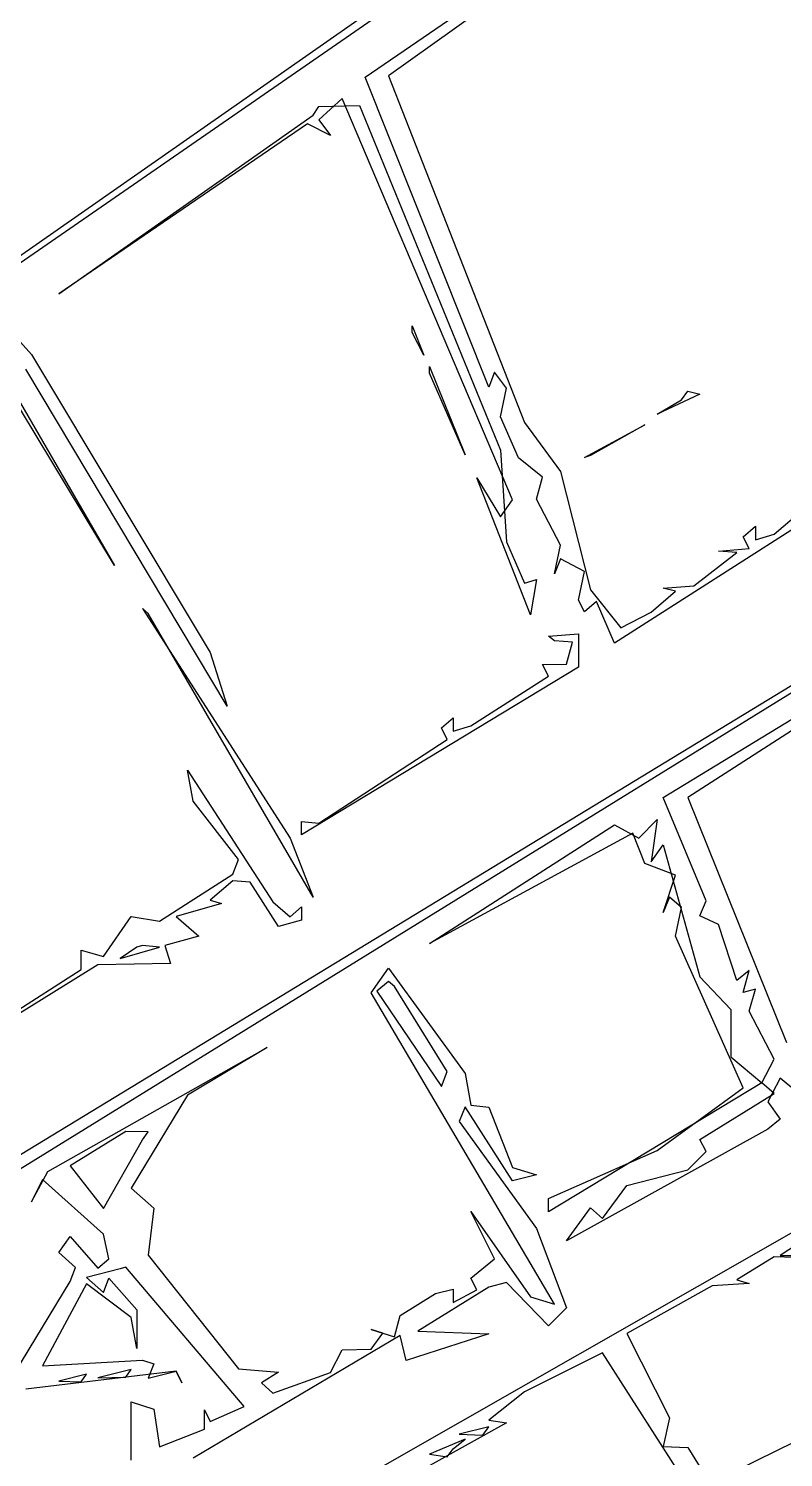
# Model space of a CAD drawing. Extents: x -13044 to 47959, y -15328 to 42462.
# Drawn here: x -1619 to 4533, y 15629 to 27278 of the extents above; entities that cross this region are included whole.
import ezdxf

# ---------------------------------------------------------------- set-up
doc = ezdxf.new("R2010")
doc.units = 0

msp = doc.modelspace()

# ---------------------------------------------------------------- linework, layer by layer
for p, q in [((1125.3404, 26881.5166), (4053.8169, 28901.9547)), ((1125.3404, 26881.5166, 3895.8333), (4053.8169, 28901.9547, 3989.5833)), ((4204.7412, 28956.1798), (1315.3876, 26894.0661)), ((4204.7412, 28956.1798, 3989.5833), (1315.3876, 26894.0661, 3890.625)), ((2911.2242, 28546.1885), (-9928.404, 19666.8087)), ((2911.2242, 28546.1885, 3994.7917), (-9928.404, 19666.8087, 3531.25)), ((-9928.404, 19666.8087), (2470.9856, 28333.2647)), ((-9928.404, 19666.8087, 3531.25), (2470.9856, 28333.2647, 3989.5833)), ((2131.1969, 24353.5283), (1125.3404, 26881.5166)), ((2131.1969, 24353.5283, 3619.7917), (1125.3404, 26881.5166, 3895.8333)), ((1315.3876, 26894.0661), (2422.3047, 24065.5958)), ((1315.3876, 26894.0661, 3890.625), (2422.3047, 24065.5958, 3583.3333)), ((936.0116, 26707.9401), (747.3969, 26535.0184)), ((936.0116, 26707.9401, 3885.4167), (747.3969, 26535.0184, 3875)), ((2325.0828, 23435.927), (936.0116, 26707.9401)), ((2325.0828, 23435.927, 3526.0417), (936.0116, 26707.9401, 3885.4167)), ((-1371.6179, 25116.833), (700.3543, 26572.2373)), ((-1371.6179, 25116.833, 3807.2917), (700.3543, 26572.2373, 3880.2083)), ((700.3543, 26572.2373), (747.3969, 26642.1988)), ((700.3543, 26572.2373, 3880.2083), (747.3969, 26642.1988, 3885.4167)), ((747.3969, 26642.1988), (1077.941, 26649.8741)), ((747.3969, 26642.1988, 3885.4167), (1077.941, 26649.8741, 3875)), ((1077.941, 26649.8741), (2228.0471, 23840.7816)), ((1077.941, 26649.8741, 3875), (2228.0471, 23840.7816, 3567.7083)), ((653.3561, 26502.3417), (-1371.6179, 25116.833)), ((653.3561, 26502.3417, 3875), (-1371.6179, 25116.833, 3807.2917)), ((841.6152, 26406.8346), (653.3561, 26502.3417)), ((841.6152, 26406.8346, 3859.375), (653.3561, 26502.3417, 3875)), ((747.3969, 26535.0184), (841.6152, 26406.8346)), ((747.3969, 26535.0184, 3875), (841.6152, 26406.8346, 3859.375)), ((-1775.7274, 24822.5294), (-1596.5367, 24621.5958)), ((-1775.7274, 24822.5294, 3791.6667), (-1596.5367, 24621.5958, 3765.625)), ((1506.1571, 24854.7554), (1601.814, 24615.9002)), ((1506.1571, 24800.7579), (1506.1571, 24854.7554)), ((1506.1571, 24854.7554, 3687.5), (1601.814, 24615.9002, 3661.4583)), ((1506.1571, 24800.7579, 3682.2917), (1506.1571, 24854.7554, 3687.5)), ((1601.814, 24615.9002), (1506.1571, 24800.7579)), ((1601.814, 24615.9002, 3661.4583), (1506.1571, 24800.7579, 3682.2917)), ((-1596.5367, 24621.5958), (-138.8926, 22190.3666)), ((-1596.5367, 24621.5958, 3765.625), (-138.8926, 22190.3666, 3479.1667)), ((0, 21754.2605), (-1641.3962, 24501.8988)), ((0, 21754.2605, 3432.2917), (-1641.3962, 24501.8988, 3755.2083)), ((1649.7108, 24523.3394), (1938.051, 23803.4313)), ((1649.7108, 24469.2647), (1649.7108, 24523.3394)), ((1649.7108, 24523.3394, 3651.0417), (1938.051, 23803.4313, 3572.9167)), ((1649.7108, 24469.2647, 3645.8333), (1649.7108, 24523.3394, 3651.0417)), ((1938.051, 23803.4313), (1649.7108, 24469.2647)), ((1938.051, 23803.4313, 3572.9167), (1649.7108, 24469.2647, 3645.8333)), ((2179.5988, 24477.7916), (2131.1969, 24353.5283)), ((2179.5988, 24477.7916, 3630.2083), (2131.1969, 24353.5283, 3619.7917)), ((2276.5417, 24345.7969), (2179.5988, 24477.7916)), ((2276.5417, 24345.7969, 3614.5833), (2179.5988, 24477.7916, 3630.2083)), ((-5226.086, 15944.6678), (8562.8993, 24338.8588)), ((-5226.086, 15944.6678, 2994.7917), (8562.8993, 24338.8588, 3432.2917)), ((2228.0471, 24112.7074), (2276.5417, 24345.7969)), ((2228.0471, 24112.7074, 3593.75), (2276.5417, 24345.7969, 3614.5833)), ((3853.2695, 24298.7634), (3504.182, 24133.6399)), ((3853.2695, 24298.7634, 3562.5), (3504.182, 24133.6399, 3557.2917)), ((3504.182, 24133.6399), (3703.37, 24251.5062)), ((3504.182, 24133.6399, 3557.2917), (3703.37, 24251.5062, 3562.5)), ((3703.37, 24251.5062), (3753.288, 24322.4474)), ((3703.37, 24251.5062, 3562.5), (3753.288, 24322.4474, 3567.7083)), ((3753.288, 24322.4474), (3853.2695, 24298.7634)), ((3753.288, 24322.4474, 3567.7083), (3853.2695, 24298.7634, 3562.5)), ((8289.9738, 24141.2001), (-2661.888, 17379.3855)), ((8289.9738, 24141.2001, 3421.875), (-2661.888, 17379.3855, 3072.9167)), ((-1686.2145, 24225.4613), (-918.6518, 22899.7606)), ((-1686.2145, 24225.4613, 3729.1667), (-918.6518, 22899.7606, 3572.9167)), ((-918.6518, 22899.7606), (-1686.2145, 24173.1777)), ((-918.6518, 22899.7606, 3572.9167), (-1686.2145, 24173.1777, 3723.9583)), ((2373.6705, 23777.8422), (2228.0471, 24112.7074)), ((2373.6705, 23777.8422, 3557.2917), (2228.0471, 24112.7074, 3593.75)), ((2422.3047, 24065.5958), (2715.0922, 23666.7087)), ((2422.3047, 24065.5958, 3583.3333), (2715.0922, 23666.7087, 3536.4583)), ((2911.2242, 23782.7667), (3404.8773, 24047.3694)), ((2911.2242, 23782.7667, 3541.6667), (3404.8773, 24047.3694, 3552.0833)), ((3404.8773, 24047.3694), (2960.3754, 23798.1565)), ((3404.8773, 24047.3694, 3552.0833), (2960.3754, 23798.1565, 3541.6667)), ((5790.5583, 23952.4476), (3157.4548, 22268.2232)), ((5790.5583, 23952.4476, 3473.9583), (3157.4548, 22268.2232, 3390.625)), ((2228.0471, 23840.7816), (2276.5417, 23094.3391)), ((2228.0471, 23840.7816, 3567.7083), (2276.5417, 23094.3391, 3494.7917)), ((2568.4876, 23620.8838), (2373.6705, 23777.8422)), ((2568.4876, 23620.8838, 3536.4583), (2373.6705, 23777.8422, 3557.2917)), ((2960.3754, 23798.1565), (2911.2242, 23782.7667)), ((2960.3754, 23798.1565, 3541.6667), (2911.2242, 23782.7667, 3541.6667)), ((2715.0922, 23666.7087), (2960.3754, 22702.5892)), ((2715.0922, 23666.7087, 3536.4583), (2960.3754, 22702.5892, 3437.5)), ((2470.9856, 22500.095), (2034.5317, 23616.8263)), ((2034.5317, 23616.8263), (2228.0471, 23296.9299)), ((2470.9856, 22500.095, 3432.2917), (2034.5317, 23616.8263, 3552.0833)), ((2034.5317, 23616.8263, 3552.0833), (2228.0471, 23296.9299, 3515.625)), ((2519.7132, 23442.0128), (2568.4876, 23620.8838)), ((2519.7132, 23442.0128, 3520.8333), (2568.4876, 23620.8838, 3536.4583)), ((2228.0471, 23296.9299), (2325.0828, 23435.927)), ((2228.0471, 23296.9299, 3515.625), (2325.0828, 23435.927, 3526.0417)), ((2715.0922, 23065.5953), (2519.7132, 23442.0128)), ((2715.0922, 23065.5953, 3479.1667), (2519.7132, 23442.0128, 3520.8333)), ((4457.2658, 23155.2095), (4660.1764, 23327.9464)), ((4457.2658, 23155.2095, 3437.5), (4660.1764, 23327.9464, 3447.9167)), ((4204.7412, 23134.2992), (4305.6031, 23220.352)), ((4204.7412, 23134.2992, 3442.7083), (4305.6031, 23220.352, 3447.9167)), ((4305.6031, 23220.352), (4305.6031, 23109.3507)), ((4305.6031, 23220.352, 3447.9167), (4305.6031, 23109.3507, 3437.5)), ((2276.5417, 23094.3391), (2422.3047, 22757.8486)), ((2276.5417, 23094.3391, 3494.7917), (2422.3047, 22757.8486, 3458.3333)), ((2666.177, 22832.1129), (2715.0922, 23065.5953)), ((2666.177, 22832.1129, 3458.3333), (2715.0922, 23065.5953, 3479.1667)), ((4255.1475, 23038.6207), (4204.7412, 23134.2992)), ((4255.1475, 23038.6207, 3432.2917), (4204.7412, 23134.2992, 3442.7083)), ((4305.6031, 23109.3507), (4457.2658, 23155.2095)), ((4305.6031, 23109.3507, 3437.5), (4457.2658, 23155.2095, 3437.5)), ((2715.0922, 22956.302), (2666.177, 22832.1129)), ((2715.0922, 22956.302, 3468.75), (2666.177, 22832.1129, 3458.3333)), ((2911.2242, 22851.9831), (2715.0922, 22956.302)), ((2911.2242, 22851.9831, 3453.125), (2715.0922, 22956.302, 3468.75)), ((3803.2544, 22736.53), (4154.384, 23008.2066)), ((3803.2544, 22736.53, 3416.6667), (4154.384, 23008.2066, 3432.2917)), ((4003.6068, 23018.035), (4255.1475, 23038.6207)), ((4003.6068, 23018.035, 3437.5), (4255.1475, 23038.6207, 3432.2917)), ((4154.384, 23008.2066), (4003.6068, 23018.035)), ((4154.384, 23008.2066, 3432.2917), (4003.6068, 23018.035, 3437.5)), ((2862.1204, 22618.1538), (2911.2242, 22851.9831)), ((2862.1204, 22618.1538, 3432.2917), (2911.2242, 22851.9831, 3453.125)), ((2422.3047, 22757.8486), (2519.7132, 22787.5116)), ((2422.3047, 22757.8486, 3458.3333), (2519.7132, 22787.5116, 3458.3333)), ((2519.7132, 22787.5116), (2470.9856, 22500.095)), ((2519.7132, 22787.5116, 3458.3333), (2470.9856, 22500.095, 3432.2917)), ((3553.9066, 22716.7663), (3803.2544, 22736.53)), ((3553.9066, 22716.7663, 3421.875), (3803.2544, 22736.53, 3416.6667)), ((3653.5005, 22691.57), (3553.9066, 22716.7663)), ((3653.5005, 22691.57, 3416.6667), (3553.9066, 22716.7663, 3421.875)), ((2911.2242, 22523.4712), (2862.1204, 22618.1538)), ((2911.2242, 22523.4712, 3421.875), (2862.1204, 22618.1538, 3432.2917)), ((3009.5739, 22607.856), (2911.2242, 22523.4712)), ((3009.5739, 22607.856, 3427.0833), (2911.2242, 22523.4712, 3421.875)), ((2960.3754, 22702.5892), (3206.8437, 22392.7398)), ((2960.3754, 22702.5892, 3437.5), (3206.8437, 22392.7398, 3401.0417)), ((3157.4548, 22268.2232), (3009.5739, 22607.856)), ((3157.4548, 22268.2232, 3390.625), (3009.5739, 22607.856, 3427.0833)), ((3454.5056, 22521.7392), (3653.5005, 22691.57)), ((3454.5056, 22521.7392, 3406.25), (3653.5005, 22691.57, 3416.6667)), ((-690.5898, 22549.3593), (512.6268, 20679.315)), ((-644.8502, 22510.7891), (-690.5898, 22549.3593)), ((-690.5898, 22549.3593, 3531.25), (512.6268, 20679.315, 3312.5)), ((-644.8502, 22510.7891, 3526.0417), (-690.5898, 22549.3593, 3531.25)), ((700.3543, 20198.0106), (-644.8502, 22510.7891)), ((700.3543, 20198.0106, 3260.4167), (-644.8502, 22510.7891, 3526.0417)), ((3206.8437, 22392.7398), (3454.5056, 22521.7392)), ((3206.8437, 22392.7398, 3401.0417), (3454.5056, 22521.7392, 3406.25)), ((3553.9066, 21008.7581), (5790.5583, 22376.1057)), ((3553.9066, 21008.7581, 3260.4167), (5790.5583, 22376.1057, 3328.125)), ((2617.3088, 22325.884), (2862.1204, 22344.5258)), ((2617.3088, 22325.884, 3411.4583), (2862.1204, 22344.5258, 3406.25)), ((2666.177, 22285.9089), (2617.3088, 22325.884)), ((2666.177, 22285.9089, 3406.25), (2617.3088, 22325.884, 3411.4583)), ((2813.0638, 22275.1511), (2666.177, 22285.9089)), ((2813.0638, 22275.1511, 3401.0417), (2666.177, 22285.9089, 3406.25)), ((2764.0544, 22096.4973), (2813.0638, 22275.1511)), ((2764.0544, 22096.4973, 3385.4167), (2813.0638, 22275.1511, 3401.0417)), ((2862.1204, 22344.5258), (2862.1204, 22070.8977)), ((2862.1204, 22344.5258, 3406.25), (2862.1204, 22070.8977, 3380.2083)), ((-138.8926, 22190.3666), (0, 21754.2605)), ((-138.8926, 22190.3666, 3479.1667), (0, 21754.2605, 3432.2917)), ((5634.9667, 22218.3844), (3753.288, 21010.202)), ((5634.9667, 22218.3844, 3317.7083), (3753.288, 21010.202, 3255.2083)), ((2862.1204, 22070.8977), (606.4022, 20706.4618)), ((2862.1204, 22070.8977, 3380.2083), (606.4022, 20706.4618, 3312.5)), ((2568.4876, 22092.981), (2764.0544, 22096.4973)), ((2568.4876, 22092.981, 3390.625), (2764.0544, 22096.4973, 3385.4167)), ((2617.3088, 21998.319), (2568.4876, 22092.981)), ((2617.3088, 21998.319, 3380.2083), (2568.4876, 22092.981, 3390.625)), ((1986.2683, 21594.2145), (2617.3088, 21998.319)), ((1986.2683, 21594.2145, 3359.375), (2617.3088, 21998.319, 3380.2083)), ((1745.6411, 21577.5192), (1841.7543, 21660.0366)), ((1745.6411, 21577.5192, 3364.5833), (1841.7543, 21660.0366, 3369.7917)), ((1793.6748, 21483.3784), (1745.6411, 21577.5192)), ((1793.6748, 21483.3784, 3354.1667), (1745.6411, 21577.5192, 3364.5833)), ((1841.7543, 21660.0366), (1841.7543, 21551.6811)), ((1841.7543, 21660.0366, 3369.7917), (1841.7543, 21551.6811, 3359.375)), ((1841.7543, 21551.6811), (1986.2683, 21594.2145)), ((1841.7543, 21551.6811, 3359.375), (1986.2683, 21594.2145, 3359.375)), ((747.3969, 20800.8683), (1793.6748, 21483.3784)), ((747.3969, 20800.8683, 3317.7083), (1793.6748, 21483.3784, 3354.1667)), ((-277.3962, 20981.0126), (-323.4779, 21232.5012)), ((-323.4779, 21232.5012), (372.294, 20158.1913)), ((-277.3962, 20981.0126, 3364.5833), (-323.4779, 21232.5012, 3390.625)), ((-323.4779, 21232.5012, 3390.625), (372.294, 20158.1913, 3265.625)), ((92.8119, 20504.545), (-277.3962, 20981.0126)), ((92.8119, 20504.545, 3307.2917), (-277.3962, 20981.0126, 3364.5833)), ((3903.3332, 20168.1976), (3553.9066, 21008.7581)), ((3903.3332, 20168.1976, 3171.875), (3553.9066, 21008.7581, 3260.4167)), ((3753.288, 21010.202), (4558.6218, 19013.1206)), ((3753.288, 21010.202, 3255.2083), (4558.6218, 19013.1206, 3046.875)), ((606.4022, 20706.4618), (606.4022, 20813.4908)), ((606.4022, 20813.4908), (747.3969, 20800.8683)), ((606.4022, 20706.4618, 3312.5), (606.4022, 20813.4908, 3322.9167)), ((606.4022, 20813.4908, 3322.9167), (747.3969, 20800.8683, 3317.7083)), ((1649.7108, 19818.8446), (3157.4548, 20786.3503)), ((1649.7108, 19818.8446, 3197.9167), (3157.4548, 20786.3503, 3250)), ((3157.4548, 20786.3503), (3355.297, 20677.3774)), ((3157.4548, 20786.3503, 3250), (3355.297, 20677.3774, 3234.375)), ((3355.297, 20677.3774), (3504.182, 20829.4194)), ((3355.297, 20677.3774, 3234.375), (3504.182, 20829.4194, 3244.7917)), ((3504.182, 20829.4194), (3454.5056, 20485.1234)), ((3504.182, 20829.4194, 3244.7917), (3454.5056, 20485.1234, 3213.5417)), ((512.6268, 20679.315), (700.3543, 20198.0106)), ((512.6268, 20679.315, 3312.5), (700.3543, 20198.0106, 3260.4167)), ((3305.7647, 20718.4011), (1649.7108, 19818.8446)), ((3305.7647, 20718.4011, 3239.5833), (1649.7108, 19818.8446, 3197.9167)), ((3404.8773, 20471.2629), (3305.7647, 20718.4011)), ((3404.8773, 20471.2629, 3213.5417), (3305.7647, 20718.4011, 3239.5833)), ((3454.5056, 20485.1234), (3553.9066, 20623.0788)), ((3454.5056, 20485.1234, 3213.5417), (3553.9066, 20623.0788, 3223.9583)), ((3553.9066, 20623.0788), (3853.2695, 19546.595)), ((3553.9066, 20623.0788, 3223.9583), (3853.2695, 19546.595, 3114.5833)), ((46.3842, 20384.7021), (92.8119, 20504.545)), ((46.3842, 20384.7021, 3296.875), (92.8119, 20504.545, 3307.2917)), ((3653.5005, 20375.2484), (3404.8773, 20471.2629)), ((3653.5005, 20375.2484, 3197.9167), (3404.8773, 20471.2629, 3213.5417)), ((-553.2432, 20000.5156), (46.3842, 20384.7021)), ((-553.2432, 20000.5156, 3276.0417), (46.3842, 20384.7021, 3296.875)), ((46.3842, 20331.4883), (-138.8926, 20172.0221)), ((46.3842, 20331.4883, 3291.6667), (-138.8926, 20172.0221, 3281.25)), ((185.7979, 20318.2587), (46.3842, 20331.4883)), ((185.7979, 20318.2587, 3286.4583), (46.3842, 20331.4883, 3291.6667)), ((419.0276, 19957.8387), (185.7979, 20318.2587)), ((419.0276, 19957.8387, 3244.7917), (185.7979, 20318.2587, 3286.4583)), ((3553.9066, 20072.1084), (3653.5005, 20375.2484)), ((3553.9066, 20072.1084, 3171.875), (3653.5005, 20375.2484, 3197.9167)), ((-138.8926, 20172.0221), (-46.3408, 20145.3526)), ((-138.8926, 20172.0221, 3281.25), (-46.3408, 20145.3526, 3276.0417)), ((372.294, 20158.1913), (512.6268, 20037.7454)), ((372.294, 20158.1913, 3265.625), (512.6268, 20037.7454, 3250)), ((3603.6794, 20196.043), (3553.9066, 20072.1084)), ((3603.6794, 20196.043, 3182.2917), (3553.9066, 20072.1084, 3171.875)), ((3703.37, 20113.2095), (3603.6794, 20196.043)), ((3703.37, 20113.2095, 3171.875), (3603.6794, 20196.043, 3182.2917)), ((3853.2695, 20043.915), (3903.3332, 20168.1976)), ((3853.2695, 20043.915, 3161.4583), (3903.3332, 20168.1976, 3171.875)), ((-1009.5807, 19712.1861), (-781.9417, 20040.7079)), ((-1009.5807, 19712.1861, 3260.4167), (-781.9417, 20040.7079, 3286.4583)), ((-781.9417, 20040.7079), (-553.2432, 20000.5156)), ((-781.9417, 20040.7079, 3286.4583), (-553.2432, 20000.5156, 3276.0417)), ((-46.3408, 20145.3526), (-415.5125, 20039.8693)), ((-46.3408, 20145.3526, 3276.0417), (-415.5125, 20039.8693, 3276.0417)), ((-415.5125, 20039.8693), (-231.2714, 19880.2535)), ((-415.5125, 20039.8693, 3276.0417), (-231.2714, 19880.2535, 3255.2083)), ((512.6268, 20037.7454), (606.4022, 20117.8025)), ((512.6268, 20037.7454, 3250), (606.4022, 20117.8025, 3255.2083)), ((606.4022, 20117.8025), (606.4022, 20010.7735)), ((606.4022, 20117.8025, 3255.2083), (606.4022, 20010.7735, 3244.7917)), ((3653.5005, 19878.8938), (3703.37, 20113.2095)), ((3653.5005, 19878.8938, 3151.0417), (3703.37, 20113.2095, 3171.875)), ((4003.6068, 19974.418), (3853.2695, 20043.915)), ((4003.6068, 19974.418, 3151.0417), (3853.2695, 20043.915, 3161.4583)), ((606.4022, 20010.7735), (419.0276, 19957.8387)), ((606.4022, 20010.7735, 3244.7917), (419.0276, 19957.8387, 3244.7917)), ((4154.384, 19516.7816), (4003.6068, 19974.418)), ((4154.384, 19516.7816, 3104.1667), (4003.6068, 19974.418, 3151.0417)), ((-231.2714, 19880.2535), (-507.3757, 19801.9554)), ((-231.2714, 19880.2535, 3255.2083), (-507.3757, 19801.9554, 3255.2083)), ((325.6043, 15021.9835), (8727.3217, 19816.3851)), ((325.6043, 15021.9835, 2765.625), (8727.3217, 19816.3851, 3020.8333)), ((4204.7412, 18643.1342), (3653.5005, 19878.8938)), ((4204.7412, 18643.1342, 3020.8333), (3653.5005, 19878.8938, 3151.0417)), ((-1190.9341, 19608.1107), (-1190.9341, 19765.7591)), ((-1190.9341, 19765.7591), (-1009.5807, 19712.1861)), ((-1190.9341, 19608.1107, 3255.2083), (-1190.9341, 19765.7591, 3270.8333)), ((-1190.9341, 19765.7591, 3270.8333), (-1009.5807, 19712.1861, 3260.4167)), ((-736.287, 19789.8339), (-873.124, 19698.2358)), ((-736.287, 19789.8339, 3260.4167), (-873.124, 19698.2358, 3255.2083)), ((-873.124, 19698.2358), (-553.2432, 19788.9482)), ((-873.124, 19698.2358, 3255.2083), (-553.2432, 19788.9482, 3255.2083)), ((-690.5898, 19802.8173), (-736.287, 19789.8339)), ((-690.5898, 19802.8173, 3260.4167), (-736.287, 19789.8339, 3260.4167)), ((-553.2432, 19788.9482), (-690.5898, 19802.8173)), ((-553.2432, 19788.9482, 3255.2083), (-690.5898, 19802.8173, 3260.4167)), ((-507.3757, 19801.9554), (-461.4655, 19656.1513)), ((-507.3757, 19801.9554, 3255.2083), (-461.4655, 19656.1513, 3239.5833)), ((-1054.982, 19646.6642), (-2132.1395, 18976.8931)), ((-1054.982, 19646.6642, 3255.2083), (-2132.1395, 18976.8931, 3218.75)), ((-1775.7274, 19233.332), (-1190.9341, 19608.1107)), ((-1775.7274, 19233.332, 3234.375), (-1190.9341, 19608.1107, 3255.2083)), ((-461.4655, 19656.1513), (-1054.982, 19646.6642)), ((-461.4655, 19656.1513, 3239.5833), (-1054.982, 19646.6642, 3255.2083)), ((1172.7847, 19417.3209), (1315.3876, 19618.2209)), ((1172.7847, 19417.3209, 3171.875), (1315.3876, 19618.2209, 3187.5)), ((1315.3876, 19618.2209), (1938.051, 18760.0909)), ((1315.3876, 19618.2209, 3187.5), (1938.051, 18760.0909, 3088.5417)), ((4255.1475, 19599.2609), (4154.384, 19516.7816)), ((4255.1475, 19599.2609, 3109.375), (4154.384, 19516.7816, 3104.1667)), ((4204.7412, 19419.3849), (4255.1475, 19599.2609)), ((4204.7412, 19419.3849, 3093.75), (4255.1475, 19599.2609, 3109.375)), ((1315.3876, 19510.4306), (1220.274, 19430.38)), ((1315.3876, 19510.4306, 3177.0833), (1220.274, 19430.38, 3171.875)), ((1363.0121, 19469.6318), (1315.3876, 19510.4306)), ((1363.0121, 19469.6318, 3171.875), (1315.3876, 19510.4306, 3177.0833)), ((1793.6748, 18775.781), (1363.0121, 19469.6318)), ((1793.6748, 18775.781, 3093.75), (1363.0121, 19469.6318, 3171.875)), ((3853.2695, 19546.595), (4104.076, 19281.7287)), ((3853.2695, 19546.595, 3114.5833), (4104.076, 19281.7287, 3083.3333)), ((2666.177, 16878.4887), (1172.7847, 19417.3209)), ((2666.177, 16878.4887, 2890.625), (1172.7847, 19417.3209, 3171.875)), ((1220.274, 19430.38), (1745.6411, 18654.7067)), ((1220.274, 19430.38, 3171.875), (1745.6411, 18654.7067, 3083.3333)), ((4305.6031, 19446.3087), (4204.7412, 19419.3849)), ((4305.6031, 19446.3087, 3093.75), (4204.7412, 19419.3849, 3093.75)), ((4255.1475, 19266.4196), (4305.6031, 19446.3087)), ((4255.1475, 19266.4196, 3078.125), (4305.6031, 19446.3087, 3093.75)), ((4104.076, 19281.7287), (4104.076, 18893.9817)), ((4104.076, 19281.7287, 3083.3333), (4104.076, 18893.9817, 3046.875)), ((4457.2658, 18875.3905), (4255.1475, 19266.4196)), ((4457.2658, 18875.3905, 3036.4583), (4255.1475, 19266.4196, 3078.125)), ((-1461.7099, 17959.2009), (325.6043, 18970.8989)), ((-1461.7099, 17959.2009, 3098.9583), (325.6043, 18970.8989, 3151.0417)), ((325.6043, 18970.8989), (-323.4779, 18581.7401)), ((325.6043, 18970.8989, 3151.0417), (-323.4779, 18581.7401, 3130.2083)), ((4104.076, 18893.9817), (4356.1079, 18682.4018)), ((4104.076, 18893.9817, 3046.875), (4356.1079, 18682.4018, 3020.8333)), ((4356.1079, 18682.4018), (4457.2658, 18875.3905)), ((4356.1079, 18682.4018, 3020.8333), (4457.2658, 18875.3905, 3036.4583)), ((1745.6411, 18654.7067), (1793.6748, 18775.781)), ((1745.6411, 18654.7067, 3083.3333), (1793.6748, 18775.781, 3093.75)), ((1938.051, 18760.0909), (1986.2683, 18501.6593)), ((1938.051, 18760.0909, 3088.5417), (1986.2683, 18501.6593, 3062.5)), ((4356.1079, 18682.4018), (2617.3088, 17630.7855)), ((4356.1079, 18682.4018, 3020.8333), (2617.3088, 17630.7855, 2963.5417)), ((3504.182, 18130.9726), (4204.7412, 18643.1342)), ((3504.182, 18130.9726, 2989.5833), (4204.7412, 18643.1342, 3020.8333)), ((4457.2658, 18597.4802), (4356.1079, 18682.4018)), ((4457.2658, 18597.4802, 3010.4167), (4356.1079, 18682.4018, 3020.8333)), ((4507.919, 18721.7848), (4406.6621, 18528.852)), ((4507.919, 18721.7848, 3020.8333), (4406.6621, 18528.852, 3005.2083)), ((4761.9303, 18508.9523), (4507.919, 18721.7848)), ((4761.9303, 18508.9523, 2994.7917), (4507.919, 18721.7848, 3020.8333)), ((-323.4779, 18581.7401), (-781.9417, 17824.4071)), ((-323.4779, 18581.7401, 3130.2083), (-781.9417, 17824.4071, 3067.7083)), ((3853.2695, 18220.4085), (4457.2658, 18597.4802)), ((3853.2695, 18220.4085, 2989.5833), (4457.2658, 18597.4802, 3010.4167)), ((4406.6621, 18528.852), (4507.919, 18388.1292)), ((4406.6621, 18528.852, 3005.2083), (4507.919, 18388.1292, 2989.5833)), ((1938.051, 18488.9436), (1889.8797, 18367.8329)), ((1938.051, 18488.9436, 3062.5), (1889.8797, 18367.8329, 3052.0833)), ((2325.0828, 17883.3256), (1938.051, 18488.9436)), ((2325.0828, 17883.3256, 2994.7917), (1938.051, 18488.9436, 3062.5)), ((1986.2683, 18501.6593), (2131.1969, 18485.5461)), ((1986.2683, 18501.6593, 3062.5), (2131.1969, 18485.5461, 3057.2917)), ((2131.1969, 18485.5461), (2325.0828, 17992.2001)), ((2131.1969, 18485.5461, 3057.2917), (2325.0828, 17992.2001, 3005.2083)), ((1889.8797, 18367.8329), (2519.7132, 17496.9601)), ((1889.8797, 18367.8329, 3052.0833), (2519.7132, 17496.9601, 2953.125)), ((4406.6621, 18306.6324), (2764.0544, 17394.6229)), ((4406.6621, 18306.6324, 2984.375), (2764.0544, 17394.6229, 2937.5)), ((4507.919, 18388.1292), (4406.6621, 18306.6324)), ((4507.919, 18388.1292, 2989.5833), (4406.6621, 18306.6324, 2984.375)), ((-827.554, 18287.0551), (-1281.3595, 18007.44)), ((-827.554, 18287.0551, 3114.5833), (-1281.3595, 18007.44, 3098.9583)), ((-1009.5807, 17658.9591), (-690.5898, 18218.2739)), ((-1009.5807, 17658.9591, 3057.2917), (-690.5898, 18218.2739, 3104.1667)), ((-644.8502, 18283.3753), (-827.554, 18287.0551)), ((-644.8502, 18283.3753, 3109.375), (-827.554, 18287.0551, 3114.5833)), ((-690.5898, 18218.2739), (-644.8502, 18283.3753)), ((-690.5898, 18218.2739, 3104.1667), (-644.8502, 18283.3753, 3109.375)), ((3903.3332, 18122.6655), (3853.2695, 18220.4085)), ((3903.3332, 18122.6655, 2979.1667), (3853.2695, 18220.4085, 2989.5833)), ((2617.3088, 17739.9739), (3504.182, 18130.9726)), ((2617.3088, 17739.9739, 2973.9583), (3504.182, 18130.9726, 2989.5833)), ((3753.288, 17973.977), (3903.3332, 18122.6655)), ((3753.288, 17973.977, 2968.75), (3903.3332, 18122.6655, 2979.1667)), ((-1596.5367, 17713.8114), (-1461.7099, 17959.2009)), ((-1596.5367, 17713.8114, 3078.125), (-1461.7099, 17959.2009, 3098.9583)), ((-1281.3595, 18007.44), (-1009.5807, 17658.9591)), ((-1281.3595, 18007.44, 3098.9583), (-1009.5807, 17658.9591, 3057.2917)), ((2325.0828, 17992.2001), (2519.7132, 17933.2942)), ((2325.0828, 17992.2001, 3005.2083), (2519.7132, 17933.2942, 2994.7917)), ((3256.2803, 17847.7114), (3753.288, 17973.977)), ((3256.2803, 17847.7114, 2968.75), (3753.288, 17973.977, 2968.75)), ((-1506.6936, 17894.789), (-1596.5367, 17713.8114)), ((-1506.6936, 17894.789, 3093.75), (-1596.5367, 17713.8114, 3078.125)), ((-1009.5807, 17448.3718), (-1506.6936, 17894.789)), ((-1009.5807, 17448.3718, 3036.4583), (-1506.6936, 17894.789, 3093.75)), ((-781.9417, 17824.4071), (-599.068, 17661.263)), ((-781.9417, 17824.4071, 3067.7083), (-599.068, 17661.263, 3046.875)), ((2519.7132, 17933.2942), (2325.0828, 17883.3256)), ((2519.7132, 17933.2942, 2994.7917), (2325.0828, 17883.3256, 2994.7917)), ((3058.82, 17578.2214), (3256.2803, 17847.7114)), ((3058.82, 17578.2214, 2947.9167), (3256.2803, 17847.7114, 2968.75)), ((2617.3088, 17630.7855), (2617.3088, 17739.9739)), ((2617.3088, 17630.7855, 2963.5417), (2617.3088, 17739.9739, 2973.9583)), ((-599.068, 17661.263), (-644.8502, 17279.3645)), ((-599.068, 17661.263, 3046.875), (-644.8502, 17279.3645, 3010.4167)), ((2179.5988, 17248.0239), (1986.2683, 17633.5736)), ((1986.2683, 17633.5736), (2470.9856, 16939.5032)), ((2179.5988, 17248.0239, 2937.5), (1986.2683, 17633.5736, 2979.1667)), ((1986.2683, 17633.5736, 2979.1667), (2470.9856, 16939.5032, 2901.0417)), ((2764.0544, 17394.6229), (2960.3754, 17662.9796)), ((2764.0544, 17394.6229, 2937.5), (2960.3754, 17662.9796, 2958.3333)), ((2960.3754, 17662.9796), (3058.82, 17578.2214)), ((2960.3754, 17662.9796, 2958.3333), (3058.82, 17578.2214, 2947.9167)), ((2519.7132, 17496.9601), (2764.0544, 16847.8933)), ((2519.7132, 17496.9601, 2953.125), (2764.0544, 16847.8933, 2885.4167)), ((4914.936, 17543.3341), (4507.919, 17275.944)), ((4914.936, 17543.3341, 2901.0417), (4507.919, 17275.944, 2885.4167)), ((-1371.6179, 17301.4162), (-1281.3595, 17429.9299)), ((-1371.6179, 17301.4162, 3031.25), (-1281.3595, 17429.9299, 3041.6667)), ((-1281.3595, 17429.9299), (-1054.982, 17173.4083)), ((-1281.3595, 17429.9299, 3041.6667), (-1054.982, 17173.4083, 3010.4167)), ((-964.1373, 17249.5489), (-1009.5807, 17448.3718)), ((-964.1373, 17249.5489, 3015.625), (-1009.5807, 17448.3718, 3036.4583)), ((-1236.1677, 17179.1247), (-1371.6179, 17301.4162)), ((-1236.1677, 17179.1247, 3015.625), (-1371.6179, 17301.4162, 3031.25)), ((-1054.982, 17173.4083), (-964.1373, 17249.5489)), ((-1054.982, 17173.4083, 3010.4167), (-964.1373, 17249.5489, 3015.625)), ((-644.8502, 17279.3645), (92.8119, 16351.9238)), ((-644.8502, 17279.3645, 3010.4167), (92.8119, 16351.9238, 2901.0417)), ((1986.2683, 17091.0201), (2179.5988, 17248.0239)), ((1986.2683, 17091.0201, 2927.0833), (2179.5988, 17248.0239, 2937.5)), ((4457.2658, 17263.5106), (4154.384, 17078.3261)), ((4457.2658, 17263.5106, 2885.4167), (4154.384, 17078.3261, 2875)), ((4863.884, 17251.7187), (4457.2658, 17263.5106)), ((4863.884, 17251.7187, 2875), (4457.2658, 17263.5106, 2885.4167)), ((4507.919, 17275.944), (4966.0382, 17276.6839)), ((4507.919, 17275.944, 2885.4167), (4966.0382, 17276.6839, 2875)), ((-1281.3595, 17062.4234), (-1236.1677, 17179.1247)), ((-1281.3595, 17062.4234, 3005.2083), (-1236.1677, 17179.1247, 3015.625)), ((-873.124, 17167.6706), (-1145.6587, 17097.4084)), ((-873.124, 17167.6706, 3005.2083), (-1145.6587, 17097.4084, 3005.2083)), ((-827.554, 17179.419), (-873.124, 17167.6706)), ((-827.554, 17179.419, 3005.2083), (-873.124, 17167.6706, 3005.2083)), ((139.2831, 16043.8234), (-827.554, 17179.419)), ((139.2831, 16043.8234, 2869.7917), (-827.554, 17179.419, 3005.2083)), ((-1730.9915, 16319.3897), (-1281.3595, 17062.4234)), ((-1730.9915, 16319.3897, 2942.7083), (-1281.3595, 17062.4234, 3005.2083)), ((-1145.6587, 17044.8347), (-1506.6936, 16375.7708)), ((-1145.6587, 17044.8347, 3000), (-1506.6936, 16375.7708, 2942.7083)), ((-1145.6587, 17097.4084), (-1009.5807, 16974.5502)), ((-1145.6587, 17097.4084, 3005.2083), (-1009.5807, 16974.5502, 2989.5833)), ((-781.9417, 16769.0258), (-1145.6587, 17044.8347)), ((-781.9417, 16769.0258, 2963.5417), (-1145.6587, 17044.8347, 3000)), ((-1009.5807, 16974.5502), (-964.1373, 17091.5352)), ((-1009.5807, 16974.5502, 2989.5833), (-964.1373, 17091.5352, 3000)), ((-964.1373, 17091.5352), (-736.287, 16833.3935)), ((-964.1373, 17091.5352, 3000), (-736.287, 16833.3935, 2968.75)), ((2131.1969, 17018.5505), (1553.9628, 16658.9096)), ((2131.1969, 17018.5505, 2916.6667), (1553.9628, 16658.9096, 2895.8333)), ((2034.5317, 16994.5116), (1986.2683, 17091.0201)), ((2034.5317, 16994.5116, 2916.6667), (1986.2683, 17091.0201, 2927.0833)), ((2276.5417, 17054.6952), (2131.1969, 17018.5505)), ((2276.5417, 17054.6952, 2916.6667), (2131.1969, 17018.5505, 2916.6667)), ((2617.3088, 16702.6847), (2276.5417, 17054.6952)), ((2617.3088, 16702.6847, 2875), (2276.5417, 17054.6952, 2916.6667)), ((3953.4456, 17029.2193), (3256.2803, 16639.0921)), ((3953.4456, 17029.2193, 2875), (3256.2803, 16639.0921, 2854.1667)), ((4255.1475, 17047.4778), (3953.4456, 17029.2193)), ((4255.1475, 17047.4778, 2869.7917), (3953.4456, 17029.2193, 2875)), ((4154.384, 17078.3261), (4255.1475, 17047.4778)), ((4154.384, 17078.3261, 2875), (4255.1475, 17047.4778, 2869.7917)), ((1410.6818, 16785.4248), (1697.6531, 16964.8362)), ((1410.6818, 16785.4248, 2911.4583), (1697.6531, 16964.8362, 2921.875)), ((1697.6531, 16964.8362), (1841.7543, 17000.749)), ((1697.6531, 16964.8362, 2921.875), (1841.7543, 17000.749, 2921.875)), ((1841.7543, 17000.749), (1841.7543, 16892.3935)), ((1841.7543, 17000.749, 2921.875), (1841.7543, 16892.3935, 2911.4583)), ((1841.7543, 16892.3935), (2034.5317, 16994.5116)), ((1841.7543, 16892.3935, 2911.4583), (2034.5317, 16994.5116, 2916.6667)), ((2470.9856, 16939.5032), (2666.177, 16878.4887)), ((2470.9856, 16939.5032, 2901.0417), (2666.177, 16878.4887, 2890.625)), ((-736.287, 16833.3935), (-736.287, 16516.632)), ((-736.287, 16833.3935, 2968.75), (-736.287, 16516.632, 2937.5)), ((1363.0121, 16611.8336), (1410.6818, 16785.4248)), ((1363.0121, 16611.8336, 2895.8333), (1410.6818, 16785.4248, 2911.4583)), ((2764.0544, 16847.8933), (2617.3088, 16702.6847)), ((2764.0544, 16847.8933, 2885.4167), (2617.3088, 16702.6847, 2875)), ((-736.287, 16516.632), (-781.9417, 16769.0258)), ((-736.287, 16516.632, 2937.5), (-781.9417, 16769.0258, 2963.5417)), ((1267.8082, 16642.2321), (1172.7847, 16672.5731)), ((1172.7847, 16672.5731), (1363.0121, 16611.8336)), ((1267.8082, 16642.2321, 2901.0417), (1172.7847, 16672.5731, 2906.25)), ((1172.7847, 16672.5731, 2906.25), (1363.0121, 16611.8336, 2895.8333)), ((1553.9628, 16658.9096), (2131.1969, 16638.2184)), ((1553.9628, 16658.9096, 2895.8333), (2131.1969, 16638.2184, 2880.2083)), ((1410.6818, 16623.5858), (-277.3962, 15623.9763)), ((1410.6818, 16623.5858, 2895.8333), (-277.3962, 15623.9763, 2838.5417)), ((1172.7847, 16511.1174), (1267.8082, 16642.2321)), ((1172.7847, 16511.1174, 2890.625), (1267.8082, 16642.2321, 2901.0417)), ((1458.3968, 16419.4615), (1410.6818, 16623.5858)), ((1458.3968, 16419.4615, 2875), (1410.6818, 16623.5858, 2895.8333)), ((2131.1969, 16638.2184), (1458.3968, 16419.4615)), ((2131.1969, 16638.2184, 2880.2083), (1458.3968, 16419.4615, 2875)), ((3256.2803, 16639.0921), (3603.6794, 15951.5132)), ((3256.2803, 16639.0921, 2854.1667), (3603.6794, 15951.5132, 2781.25)), ((841.6152, 16322.3688), (936.0116, 16506.5631)), ((841.6152, 16322.3688, 2880.2083), (936.0116, 16506.5631, 2895.8333)), ((936.0116, 16506.5631), (1172.7847, 16511.1174)), ((936.0116, 16506.5631, 2895.8333), (1172.7847, 16511.1174, 2890.625)), ((3058.82, 16481.597), (2422.3047, 16164.623)), ((3058.82, 16481.597, 2843.75), (2422.3047, 16164.623, 2828.125)), ((4104.076, 14850.3341), (3058.82, 16481.597)), ((4104.076, 14850.3341, 2666.6667), (3058.82, 16481.597, 2843.75)), ((-415.5125, 16332.2629), (-1641.3962, 16184.9882)), ((-415.5125, 16332.2629, 2911.4583), (-1641.3962, 16184.9882, 2927.0833)), ((-1506.6936, 16375.7708), (-690.5898, 16422.458)), ((-1506.6936, 16375.7708, 2942.7083), (-690.5898, 16422.458, 2927.0833)), ((-1145.6587, 16308.8017), (-1371.6179, 16252.367)), ((-1145.6587, 16308.8017, 2927.0833), (-1371.6179, 16252.367, 2927.0833)), ((-1190.9341, 16244.9444), (-1145.6587, 16308.8017)), ((-1190.9341, 16244.9444, 2921.875), (-1145.6587, 16308.8017, 2927.0833)), ((-781.9417, 16346.8732), (-1054.982, 16278.8263)), ((-781.9417, 16346.8732, 2921.875), (-1054.982, 16278.8263, 2921.875)), ((-827.554, 16282.7612), (-781.9417, 16346.8732)), ((-827.554, 16282.7612, 2916.6667), (-781.9417, 16346.8732, 2921.875)), ((-690.5898, 16422.458), (-599.068, 16392.4489)), ((-690.5898, 16422.458, 2927.0833), (-599.068, 16392.4489, 2921.875)), ((-599.068, 16392.4489), (-644.8502, 16275.3537)), ((-599.068, 16392.4489, 2921.875), (-644.8502, 16275.3537, 2911.4583)), ((-644.8502, 16275.3537), (-415.5125, 16332.2629)), ((-644.8502, 16275.3537, 2911.4583), (-415.5125, 16332.2629, 2911.4583)), ((-415.5125, 16332.2629), (-369.5167, 16237.6955)), ((-369.5167, 16237.6955), (-415.5125, 16332.2629)), ((-415.5125, 16332.2629, 2911.4583), (-369.5167, 16237.6955, 2901.0417)), ((-369.5167, 16237.6955, 2901.0417), (-415.5125, 16332.2629, 2911.4583)), ((92.8119, 16351.9238), (419.0276, 16325.6947)), ((92.8119, 16351.9238, 2901.0417), (419.0276, 16325.6947, 2890.625)), ((419.0276, 16325.6947), (278.9584, 16237.8993)), ((419.0276, 16325.6947, 2890.625), (278.9584, 16237.8993, 2885.4167)), ((372.294, 16154.032), (841.6152, 16322.3688)), ((372.294, 16154.032, 2875), (841.6152, 16322.3688, 2880.2083)), ((-1371.6179, 16252.367), (-1190.9341, 16244.9444)), ((-1371.6179, 16252.367, 2927.0833), (-1190.9341, 16244.9444, 2921.875)), ((-1054.982, 16278.8263), (-827.554, 16282.7612)), ((-1054.982, 16278.8263, 2921.875), (-827.554, 16282.7612, 2916.6667)), ((278.9584, 16237.8993), (372.294, 16154.032)), ((278.9584, 16237.8993, 2885.4167), (372.294, 16154.032, 2875)), ((-781.9417, 15608.1063), (-781.9417, 16083.0279)), ((-781.9417, 16083.0279), (-599.068, 16022.3781)), ((-781.9417, 15608.1063, 2848.9583), (-781.9417, 16083.0279, 2895.8333)), ((-781.9417, 16083.0279, 2895.8333), (-599.068, 16022.3781, 2885.4167)), ((2422.3047, 16164.623), (2131.1969, 15931.8872)), ((2422.3047, 16164.623, 2828.125), (2131.1969, 15931.8872, 2812.5)), ((-599.068, 16022.3781), (-553.2432, 15716.2752)), ((-599.068, 16022.3781, 2885.4167), (-553.2432, 15716.2752, 2854.1667)), ((-185.1036, 15858.5426), (-185.1036, 16017.8112)), ((-185.1036, 16017.8112), (-138.8926, 15922.8759)), ((-185.1036, 15858.5426, 2859.375), (-185.1036, 16017.8112, 2875)), ((-185.1036, 16017.8112, 2875), (-138.8926, 15922.8759, 2864.5833)), ((-138.8926, 15922.8759), (139.2831, 16043.8234)), ((-138.8926, 15922.8759, 2864.5833), (139.2831, 16043.8234, 2869.7917)), ((4154.384, 15526.5816), (5222.3043, 16051.4771)), ((4154.384, 15526.5816, 2729.1667), (5222.3043, 16051.4771, 2755.2083)), ((-553.2432, 15716.2752), (-185.1036, 15858.5426)), ((-553.2432, 15716.2752, 2854.1667), (-185.1036, 15858.5426, 2859.375)), ((2276.5417, 15912.0599), (1601.814, 15535.6789)), ((2276.5417, 15912.0599, 2807.2917), (1601.814, 15535.6789, 2786.4583)), ((2131.1969, 15877.554), (1889.8797, 15820.2636)), ((2131.1969, 15877.554, 2807.2917), (1889.8797, 15820.2636, 2807.2917)), ((2082.8412, 15811.7668), (2131.1969, 15877.554)), ((2082.8412, 15811.7668, 2802.0833), (2131.1969, 15877.554, 2807.2917)), ((2131.1969, 15931.8872), (2276.5417, 15912.0599)), ((2131.1969, 15931.8872, 2812.5), (2276.5417, 15912.0599, 2807.2917)), ((3603.6794, 15951.5132), (3553.9066, 15719.4422)), ((3603.6794, 15951.5132, 2781.25), (3553.9066, 15719.4422, 2760.4167)), ((1938.051, 15777.4703), (1649.7108, 15655.0964)), ((1938.051, 15777.4703, 2802.0833), (1649.7108, 15655.0964, 2796.875)), ((1841.7543, 15700.4827), (1938.051, 15777.4703)), ((1841.7543, 15700.4827, 2796.875), (1938.051, 15777.4703, 2802.0833)), ((1889.8797, 15820.2636), (2082.8412, 15811.7668)), ((1889.8797, 15820.2636, 2807.2917), (2082.8412, 15811.7668, 2802.0833)), ((1649.7108, 15655.0964), (1793.6748, 15634.968)), ((1649.7108, 15655.0964, 2796.875), (1793.6748, 15634.968, 2791.6667)), ((1793.6748, 15634.968), (1841.7543, 15700.4827)), ((1793.6748, 15634.968, 2791.6667), (1841.7543, 15700.4827, 2796.875)), ((3553.9066, 15719.4422), (3753.288, 15710.6093)), ((3553.9066, 15719.4422, 2760.4167), (3753.288, 15710.6093, 2755.2083)), ((3753.288, 15710.6093), (3903.3332, 15469.0022)), ((3753.288, 15710.6093, 2755.2083), (3903.3332, 15469.0022, 2729.1667))]:
    msp.add_line(p, q)

doc.saveas('drawing.dxf')
